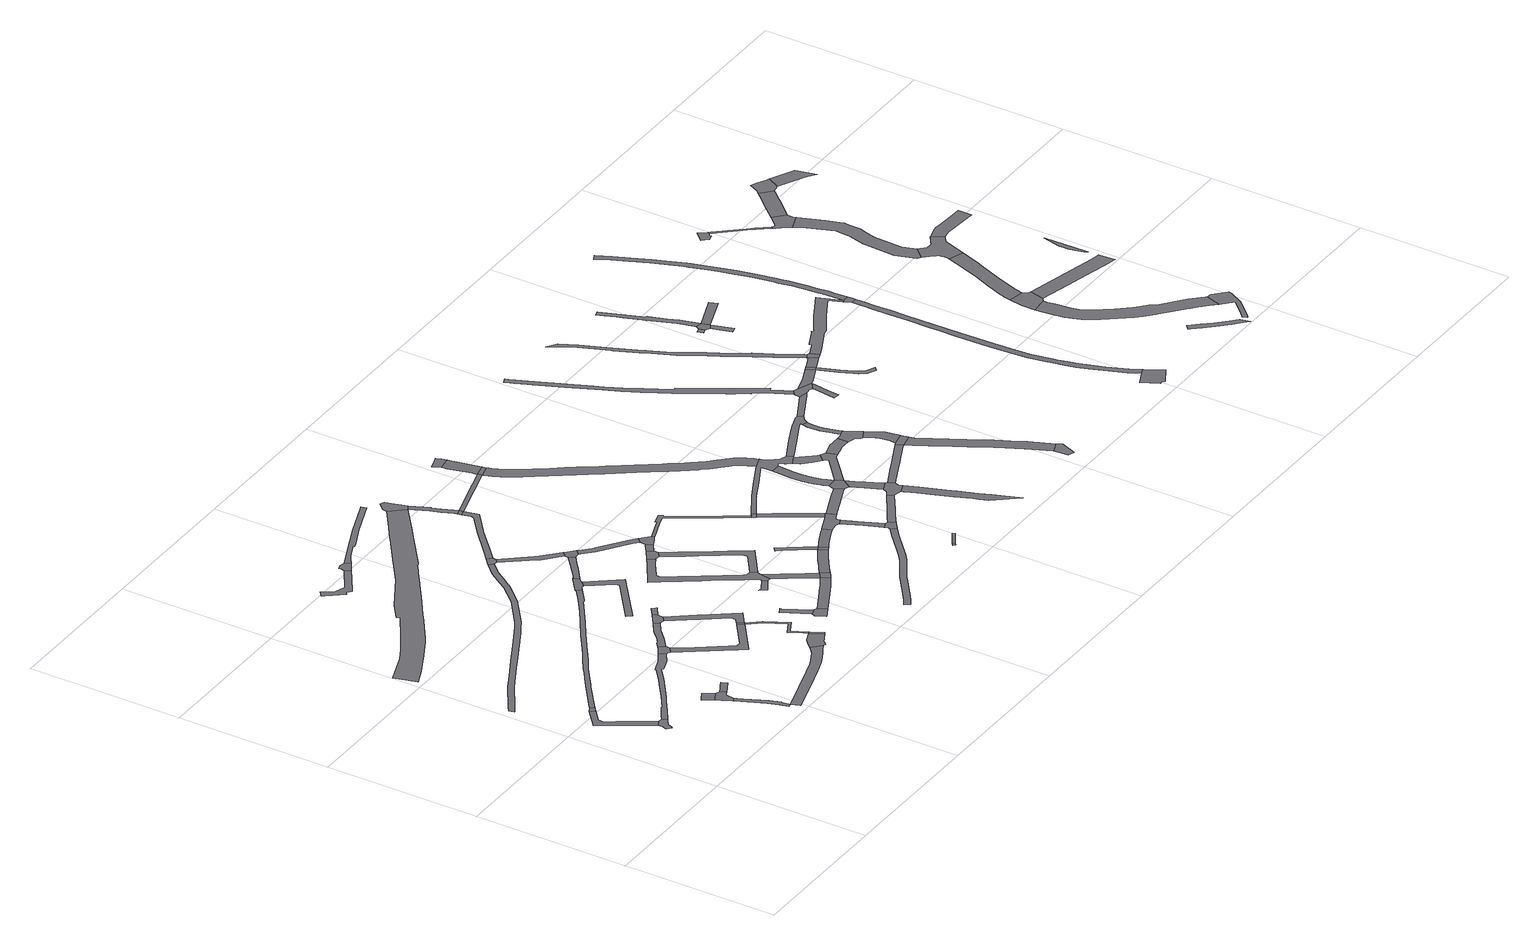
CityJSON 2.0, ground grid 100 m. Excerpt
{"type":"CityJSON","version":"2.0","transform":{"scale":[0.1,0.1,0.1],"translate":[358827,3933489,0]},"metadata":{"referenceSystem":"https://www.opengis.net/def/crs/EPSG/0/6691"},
"CityObjects":{
"road1":{"type":"Road","attributes":{"RoadStructureAttribute.sectionType":"1"},"geometry":[{"type":"MultiSurface","lod":"1","boundaries":[[[0,1,2,3,4,5,6,7,8,9,10,11,12,13,14,15,16,17]]]}]},
"road2":{"type":"Road","geometry":[{"type":"MultiSurface","lod":"1","boundaries":[[[18,19,20,21,22,23,24,25,0,17]]]}]},
"road3":{"type":"Road","geometry":[{"type":"MultiSurface","lod":"1","boundaries":[[[26,27,9,8]]]}]},
"road4":{"type":"Road","geometry":[{"type":"MultiSurface","lod":"1","boundaries":[[[28,29,30,31,32,33,34,35,36]]]}]},
"road5":{"type":"Road","geometry":[{"type":"MultiSurface","lod":"1","boundaries":[[[37,36,35,38,39,40,41,42,43]]]}]},
"road6":{"type":"Road","attributes":{"RoadStructureAttribute.sectionType":"1"},"geometry":[{"type":"MultiSurface","lod":"1","boundaries":[[[44,45,46,47,48,49,50,41,40,51,52,53,54,55]]]}]},
"road7":{"type":"Road","attributes":{"RoadStructureAttribute.sectionType":"1"},"geometry":[{"type":"MultiSurface","lod":"1","boundaries":[[[56,57,58,59,60,61,62,63,64,65,66,67,68,69,25,24,70,71,72,73,74,75,76,77,78]]]}]},
"road8":{"type":"Road","attributes":{"RoadStructureAttribute.sectionType":"1"},"geometry":[{"type":"MultiSurface","lod":"1","boundaries":[[[79,80,81,82,83,84,37,43]]]}]},
"road9":{"type":"Road","attributes":{"RoadStructureAttribute.sectionType":"1"},"geometry":[{"type":"MultiSurface","lod":"1","boundaries":[[[85,86,87,88,89,90,91,92,93,94,95,96,97,98,99,100,101,102,103,104,105,106,107,108,109,110,111,112,113,114,115,116,117,118,119,120]]]}]},
"road10":{"type":"Road","attributes":{"RoadStructureAttribute.sectionType":"1"},"geometry":[{"type":"MultiSurface","lod":"1","boundaries":[[[121,122,123,124,125,126,127,128,129,130,131,132,133,134,135,27,26,136,137,138,139,140,141,142,143,144,145,146,147,148,149,150,151,152,153,154,155]]]}]},
"road11":{"type":"Road","attributes":{"RoadStructureAttribute.sectionType":"1"},"geometry":[{"type":"MultiSurface","lod":"1","boundaries":[[[156,157,158,159,160,161,162,163,164,165,166,167,168,169,170,171,172,173,174,175,176,177,44]]]}]},
"road12":{"type":"Road","geometry":[{"type":"MultiSurface","lod":"1","boundaries":[[[178,179,180,181,56,78,182,183]]]}]},
"road13":{"type":"Road","attributes":{"RoadStructureAttribute.sectionType":"1"},"geometry":[{"type":"MultiSurface","lod":"1","boundaries":[[[179,184,185,186,187,188,189,190,191,192,193,194,180]]]}]},
"road14":{"type":"Road","attributes":{"RoadStructureAttribute.sectionType":"1"},"geometry":[{"type":"MultiSurface","lod":"1","boundaries":[[[195,196,197,198,199,200,201,202,203,204,205,178,183]]]}]},
"road15":{"type":"Road","attributes":{"function":"3","RoadStructureAttribute.sectionType":"1"},"geometry":[{"type":"MultiSurface","lod":"1","boundaries":[[[206,207,208,209,210,211,212,213,214,215,216,217,218,219,220,221,222,223,224,225,226,227,228,229,230,231,232,233,234,235,236,237,238,239,240,241,242,243,244,245,246]]]}]},
"road16":{"type":"Road","attributes":{"RoadStructureAttribute.sectionType":"1"},"geometry":[{"type":"MultiSurface","lod":"1","boundaries":[[[247,248,249,250,251,252,253,254,255,256,257,258]]]}]},
"road17":{"type":"Road","geometry":[{"type":"MultiSurface","lod":"1","boundaries":[[[259,260,188,187,261,262,263,264]]]}]},
"road18":{"type":"Road","geometry":[{"type":"MultiSurface","lod":"1","boundaries":[[[265,266,170,169,267,268,269,270,271]]]}]},
"road19":{"type":"Road","geometry":[{"type":"MultiSurface","lod":"1","boundaries":[[[272,273,274,275,259,264]]]}]},
"road20":{"type":"Road","geometry":[{"type":"MultiSurface","lod":"1","boundaries":[[[276,277,278,279,247,258,280]]]}]},
"road21":{"type":"Road","geometry":[{"type":"MultiSurface","lod":"1","boundaries":[[[281,282,200,199,283]]]}]},
"road22":{"type":"Road","attributes":{"RoadStructureAttribute.sectionType":"1"},"geometry":[{"type":"MultiSurface","lod":"1","boundaries":[[[261,284,285,286,287,288,282,281,289,290,291,292,262]]]}]},
"road23":{"type":"Road","geometry":[{"type":"MultiSurface","lod":"1","boundaries":[[[270,293,294,271]]]}]},
"road24":{"type":"Road","attributes":{"RoadStructureAttribute.sectionType":"1"},"geometry":[{"type":"MultiSurface","lod":"1","boundaries":[[[295,296,297,298,271,294,299,300,301,302,281,283]]]}]},
"road25":{"type":"Road","attributes":{"RoadStructureAttribute.sectionType":"1"},"geometry":[{"type":"MultiSurface","lod":"1","boundaries":[[[303,304,305,306,307,308,309,310,311]]]}]},
"road26":{"type":"Road","geometry":[{"type":"MultiSurface","lod":"1","boundaries":[[[310,312,313,314,315,316,317,318,121,155,319,311]]]}]},
"road27":{"type":"Road","attributes":{"RoadStructureAttribute.sectionType":"1"},"geometry":[{"type":"MultiSurface","lod":"1","boundaries":[[[320,321,322,323,324,325]]]}]},
"road28":{"type":"Road","geometry":[{"type":"MultiSurface","lod":"1","boundaries":[[[326,327,328,329,330,320,325]]]}]},
"road29":{"type":"Road","geometry":[{"type":"MultiSurface","lod":"1","boundaries":[[[331,332,120,119,333,334,335]]]}]},
"road30":{"type":"Road","attributes":{"RoadStructureAttribute.sectionType":"1"},"geometry":[{"type":"MultiSurface","lod":"1","boundaries":[[[336,314,313,337,338,339,340,341]]]}]},
"road31":{"type":"Road","attributes":{"RoadStructureAttribute.sectionType":"1"},"geometry":[{"type":"MultiSurface","lod":"1","boundaries":[[[342,343,344,276,280,345,346,347,348,349,350,351,352,353,354]]]}]},
"road32":{"type":"Road","attributes":{"RoadStructureAttribute.sectionType":"1"},"geometry":[{"type":"MultiSurface","lod":"1","boundaries":[[[333,355,356,357,358,359,360,334]]]}]},
"road33":{"type":"Road","attributes":{"RoadStructureAttribute.sectionType":"1"},"geometry":[{"type":"MultiSurface","lod":"1","boundaries":[[[361,362,363,364,365,366,367,368,369,370,371,372,373,374,375,376,377,378,379,380,381,382,383,384,385]]]}]},
"road34":{"type":"Road","geometry":[{"type":"MultiSurface","lod":"1","boundaries":[[[386,387,388,384,383]]]}]},
"road35":{"type":"Road","attributes":{"RoadStructureAttribute.sectionType":"1"},"geometry":[{"type":"MultiSurface","lod":"1","boundaries":[[[389,390,391,392,393,394,330,329,395,396,397,398,399,400]]]}]},
"road36":{"type":"Road","geometry":[{"type":"MultiSurface","lod":"1","boundaries":[[[340,401,402,403,404,358,357,341]]]}]},
"road37":{"type":"Road","attributes":{"RoadStructureAttribute.sectionType":"1"},"geometry":[{"type":"MultiSurface","lod":"1","boundaries":[[[405,406,407,408,409,410,411,412,413,414,415,416,331,335]]]}]},
"road38":{"type":"Road","geometry":[{"type":"MultiSurface","lod":"1","boundaries":[[[417,418,419,420,373,372]]]}]},
"road39":{"type":"Road","attributes":{"RoadStructureAttribute.sectionType":"1"},"geometry":[{"type":"MultiSurface","lod":"1","boundaries":[[[421,422,400,423,424,425,426,361,385]]]}]},
"road40":{"type":"Road","attributes":{"RoadStructureAttribute.sectionType":"1"},"geometry":[{"type":"MultiSurface","lod":"1","boundaries":[[[427,428,429,430,403,402,431,432,433,434,435,436]]]}]},
"road41":{"type":"Road","geometry":[{"type":"MultiSurface","lod":"1","boundaries":[[[400,399,437,438,423]]]}]},
"road42":{"type":"Road","attributes":{"RoadStructureAttribute.sectionType":"1"},"geometry":[{"type":"MultiSurface","lod":"1","boundaries":[[[439,440,420,419,441,442]]]}]},
"road43":{"type":"Road","attributes":{"RoadStructureAttribute.sectionType":"1"},"geometry":[{"type":"MultiSurface","lod":"1","boundaries":[[[443,444,445,446,447,448,418,417,449,450,451,452,453,454,455,363,362]]]}]},
"road44":{"type":"Road","geometry":[{"type":"MultiSurface","lod":"1","boundaries":[[[456,206,246,457,458,459]]]}]},
"road45":{"type":"Road","attributes":{"RoadStructureAttribute.sectionType":"1"},"geometry":[{"type":"MultiSurface","lod":"1","boundaries":[[[246,460,461,462,463,464,465,466,467,468,457]]]}]},
"road46":{"type":"Road","geometry":[{"type":"MultiSurface","lod":"1","boundaries":[[[469,470,436,435,439,442,471,472,473,474]]]}]},
"road47":{"type":"Road","geometry":[{"type":"MultiSurface","lod":"1","boundaries":[[[464,411,410,465]]]}]},
"road48":{"type":"Road","attributes":{"RoadStructureAttribute.sectionType":"1"},"geometry":[{"type":"MultiSurface","lod":"1","boundaries":[[[475,476,477,478,479,480,423,438,481,482,483,484,485,486,487]]]}]},
"road49":{"type":"Road","attributes":{"RoadStructureAttribute.sectionType":"1"},"geometry":[{"type":"MultiSurface","lod":"1","boundaries":[[[488,489,490,491,492,493,494,495,496,497,498,499,500,501,502,503,504,505,506,507,508,509,510,511]]]}]},
"road50":{"type":"Road","attributes":{"RoadStructureAttribute.sectionType":"1"},"geometry":[{"type":"MultiSurface","lod":"1","boundaries":[[[512,513,514,515,516,517,518,519,520,521,522,523,487,524]]]}]},
"road51":{"type":"Road","geometry":[{"type":"MultiSurface","lod":"1","boundaries":[[[487,486,525,524]]]}]},
"road52":{"type":"Road","attributes":{"RoadStructureAttribute.sectionType":"1"},"geometry":[{"type":"MultiSurface","lod":"1","boundaries":[[[410,526,527,528,529,530,531,532,533,534,535,465]]]}]},
"road53":{"type":"Road","geometry":[{"type":"MultiSurface","lod":"1","boundaries":[[[536,537,538,539,540,541,542,543,544,545,546,547,548,549,550,551,552,553,554,469,474]]]}]},
"road54":{"type":"Road","attributes":{"RoadStructureAttribute.sectionType":"1"},"geometry":[{"type":"MultiSurface","lod":"1","boundaries":[[[555,556,557,558,559,560,524,525,561,562,563,564,565,566,567]]]}]},
"road55":{"type":"Road","geometry":[{"type":"MultiSurface","lod":"1","boundaries":[[[568,569,570,571]]]}]},
"road56":{"type":"Road","geometry":[{"type":"MultiSurface","lod":"1","boundaries":[[[542,572,573,574,543]]]}]},
"road57":{"type":"Road","geometry":[{"type":"MultiSurface","lod":"1","boundaries":[[[575,567,566,576,577,578,579,580,581,582,583,584]]]}]},
"road58":{"type":"Road","geometry":[{"type":"MultiSurface","lod":"1","boundaries":[[[585,586,529,528]]]}]},
"road59":{"type":"Road","attributes":{"RoadStructureAttribute.sectionType":"1"},"geometry":[{"type":"MultiSurface","lod":"1","boundaries":[[[587,588,589,573,572,590,591,592,593,575,584]]]}]},
"road60":{"type":"Road","attributes":{"RoadStructureAttribute.sectionType":"1"},"geometry":[{"type":"MultiSurface","lod":"1","boundaries":[[[569,594,595,570]]]}]},
"road61":{"type":"Road","attributes":{"RoadStructureAttribute.sectionType":"1"},"geometry":[{"type":"MultiSurface","lod":"1","boundaries":[[[586,596,597,598,599,600,601,602,603,604,605,606,607,529]]]}]},
"road62":{"type":"Road","geometry":[{"type":"MultiSurface","lod":"1","boundaries":[[[608,602,601,609,610,611]]]}]},
"road63":{"type":"Road","attributes":{"RoadStructureAttribute.sectionType":"1"},"geometry":[{"type":"MultiSurface","lod":"1","boundaries":[[[612,613,614,615,616,579,578]]]}]},
"road64":{"type":"Road","geometry":[{"type":"MultiSurface","lod":"1","boundaries":[[[499,617,618,619,614,613,620,500]]]}]},
"road65":{"type":"Road","attributes":{"RoadStructureAttribute.sectionType":"1"},"geometry":[{"type":"MultiSurface","lod":"1","boundaries":[[[621,622,623,624,625,626,627,628,629,583,582]]]}]},
"road66":{"type":"Road","attributes":{"RoadStructureAttribute.sectionType":"1"},"geometry":[{"type":"MultiSurface","lod":"1","boundaries":[[[630,631,632,633,634,635,619,618,636,637,638,639]]]}]},
"road67":{"type":"Road","attributes":{"RoadStructureAttribute.sectionType":"1"},"geometry":[{"type":"MultiSurface","lod":"1","boundaries":[[[640,641,642,643,644,645,646,647,648,649,650,651,652,653,654,655,656,657,658,659,660,661,662,663,664,665,666,667,668,669,670,671,672,673,674,675,676,677,678,679,680,681,682,683,684,685,686,687,688,689,690,585,528,691,692,693,694,695,696,697,698,699,700,701,702,703,704,705,706,707,708,709,710,711,712,713,714,715,716,717,718,719,720,721,722,723,724,725,726,727,728,729,730,731,732,733,734]]]}]},
"road68":{"type":"Road","geometry":[{"type":"MultiSurface","lod":"1","boundaries":[[[733,735,736,737,738,574,573,739,740,741,742,743,744,745,746,747,748,749,750,751,752,753,754,755,756,757,758,759,760,761,762,734]]]}]},
"road69":{"type":"Road","geometry":[{"type":"MultiSurface","lod":"1","boundaries":[[[627,626,763,764,765,766]]]}]},
"road70":{"type":"Road","geometry":[{"type":"MultiSurface","lod":"1","boundaries":[[[767,768,769,770,630,639,771,772,773,774,775]]]}]},
"road71":{"type":"Road","attributes":{"RoadStructureAttribute.sectionType":"1"},"geometry":[{"type":"MultiSurface","lod":"1","boundaries":[[[765,776,777,778,779,780,781,782,783,784,746,745,785,786,787,788,789,790,791,792,793,766]]]}]},
"road72":{"type":"Road","attributes":{"RoadStructureAttribute.sectionType":"1"},"geometry":[{"type":"MultiSurface","lod":"1","boundaries":[[[763,794,769,768,795,796,797,798,764]]]}]},
"road73":{"type":"Road","attributes":{"RoadStructureAttribute.sectionType":"1"},"geometry":[{"type":"MultiSurface","lod":"1","boundaries":[[[799,800,801,802,803,804,805,806,807,808,809,810,811,812,813,814,815,816,773,772]]]}]},
"road74":{"type":"Road","attributes":{"RoadStructureAttribute.sectionType":"1"},"geometry":[{"type":"MultiSurface","lod":"1","boundaries":[[[817,818,819,820,821,822,765,764,823,824,825,826]]]}]},
"road75":{"type":"Road","attributes":{"RoadStructureAttribute.sectionType":"1"},"geometry":[{"type":"MultiSurface","lod":"1","boundaries":[[[827,828,829,820,819,830,831,755,754]]]}]},
"road76":{"type":"Road","attributes":{"RoadStructureAttribute.sectionType":"1"},"geometry":[{"type":"MultiSurface","lod":"1","boundaries":[[[832,833,834,835,836,837,838,839,767,775]]]}]},
"road77":{"type":"Road","geometry":[{"type":"MultiSurface","lod":"1","boundaries":[[[840,841,842,843,844,845,846,817,826]]]}]},
"road78":{"type":"Road","attributes":{"RoadStructureAttribute.sectionType":"1"},"geometry":[{"type":"MultiSurface","lod":"1","boundaries":[[[847,848,849,850,851,852,853,757,756,854,855,856,857,858,859,860,861,862,863]]]}]},
"road79":{"type":"Road","geometry":[{"type":"MultiSurface","lod":"1","boundaries":[[[864,865,866,867,868,869,844,843,870,871,872,873]]]}]},
"road80":{"type":"Road","geometry":[{"type":"MultiSurface","lod":"1","boundaries":[[[874,837,836,875,876]]]}]},
"road81":{"type":"Road","attributes":{"RoadStructureAttribute.sectionType":"1"},"geometry":[{"type":"MultiSurface","lod":"1","boundaries":[[[867,877,878,879,880,881,882,859,858,883,884,885,886,887,868]]]}]},
"road82":{"type":"Road","attributes":{"RoadStructureAttribute.sectionType":"1"},"geometry":[{"type":"MultiSurface","lod":"1","boundaries":[[[872,888,889,890,874,876,891,892,893,873]]]}]},
"road83":{"type":"Road","attributes":{"RoadStructureAttribute.sectionType":"1"},"geometry":[{"type":"MultiSurface","lod":"1","boundaries":[[[894,895,896,897,898,899,900,901,902,903,875,836,904,905,906,907,908,909,910,911,912,913]]]}]},
"road84":{"type":"Road","geometry":[{"type":"MultiSurface","lod":"1","boundaries":[[[914,915,894,913,916,917]]]}]},
"road85":{"type":"Road","attributes":{"RoadStructureAttribute.sectionType":"1"},"geometry":[{"type":"MultiSurface","lod":"1","boundaries":[[[918,919,920,921,922,923,924,925,926,927,928,929,930,931,932,933,934,935,936,937,938,939,940,941,942,943,944,945,946,947,948,949,950,951,952,953,954,955,956,957,958,959,960,961,962,963,964,965,966,967,968]]]}]},
"road86":{"type":"Road","geometry":[{"type":"MultiSurface","lod":"1","boundaries":[[[969,970,862,861,971,972,973]]]}]},
"road87":{"type":"Road","geometry":[{"type":"MultiSurface","lod":"1","boundaries":[[[969,973,974,975,976,977,978,979,980,981,918,968]]]}]},
"road88":{"type":"Road","attributes":{"RoadStructureAttribute.sectionType":"1"},"geometry":[{"type":"MultiSurface","lod":"1","boundaries":[[[979,982,983,984,985,986,980]]]}]},
"road89":{"type":"Road","attributes":{"RoadStructureAttribute.sectionType":"1"},"geometry":[{"type":"MultiSurface","lod":"1","boundaries":[[[987,988,981,980,989,990,991,992,993,994,995,996,997,998,999,1000,1001,1002,1003,990]]]}]},
"road90":{"type":"Road","attributes":{"RoadStructureAttribute.sectionType":"1"},"geometry":[{"type":"MultiSurface","lod":"1","boundaries":[[[1004,1005,1006,1007,1008,1009,1010,1011,1012,1013,1014,1015,1016,1017,1018,1019,1020,1021,1022,1023,1024,1025,1026,1027,1028,1029,1030,1031,1032]]]}]},
"road91":{"type":"Road","geometry":[{"type":"MultiSurface","lod":"1","boundaries":[[[1003,1033,987,990]]]}]},
"road92":{"type":"Road","attributes":{"RoadStructureAttribute.sectionType":"1"},"geometry":[{"type":"MultiSurface","lod":"1","boundaries":[[[1034,1035,1036,1033,1003]]]}]},
"road93":{"type":"Road","geometry":[{"type":"MultiSurface","lod":"1","boundaries":[[[1016,1035,1034,1037,1038,1039,1017]]]}]},
"road94":{"type":"Road","geometry":[{"type":"MultiSurface","lod":"1","boundaries":[[[1040,1041,1042,1043]]]}]},
"road95":{"type":"Road","attributes":{"RoadStructureAttribute.sectionType":"1"},"geometry":[{"type":"MultiSurface","lod":"1","boundaries":[[[1044,1045,1046,1047,1048,1049,1050,1051,1052,1053,1054,1055,1056,1057,1058,1059,1060,1061,1062,1063,1064]]]}]},
"road96":{"type":"Road","geometry":[{"type":"MultiSurface","lod":"1","boundaries":[[[1040,1043,1065,1066,1054,1053]]]}]},
"road97":{"type":"Road","geometry":[{"type":"MultiSurface","lod":"1","boundaries":[[[1065,1067,1068,1066]]]}]},
"road98":{"type":"Road","attributes":{"RoadStructureAttribute.sectionType":"1"},"geometry":[{"type":"MultiSurface","lod":"1","boundaries":[[[1069,1070,1071,1054,1066]]]}]},
"road99":{"type":"Road","geometry":[{"type":"MultiSurface","lod":"1","boundaries":[[[1072,1073,1074,1075,1076,1077,1078,1079,1080,1081]]]}]},
"road100":{"type":"Road","attributes":{"RoadStructureAttribute.sectionType":"1"},"geometry":[{"type":"MultiSurface","lod":"1","boundaries":[[[1082,1083,1084,1085,1086,1087,1088,1089,1090,1091,1092,1093,1094,1095,1039,1038,1096,1097,1098,1099,1100,1101,1102,1103,1104,1105]]]}]},
"road101":{"type":"Road","attributes":{"RoadStructureAttribute.sectionType":"1"},"geometry":[{"type":"MultiSurface","lod":"1","boundaries":[[[1106,1107,1108,1109,1110,1111,1112,1113,1114,1115,1116,1117,1118,1119,1120,1121,1122,1123,1074,1073,1124,1125,1126,1127,1128,1129,1130,1131,1132,1133,1134,1135,1136,1137,1138,1139,1140,1141]]]}]},
"road102":{"type":"Road","geometry":[{"type":"MultiSurface","lod":"1","boundaries":[[[1105,1141,1140,1142,1143,1082]]]}]},
"road103":{"type":"Road","attributes":{"RoadStructureAttribute.sectionType":"1"},"geometry":[{"type":"MultiSurface","lod":"1","boundaries":[[[1143,1144,1145,1146,1147,1148,1149,1150,1151,1152,1153,1154,1155,1156,1157,1158,1159,1160,1161,1162,1163,1164,1165,1166,1167,1168,1169,1170,1171,1172,1173,1174,1175,1176,1177,1178,1179,1180,1181,1182,1183,1184,1185,1186,1187,1188,1189,1082]]]}]},
"road104":{"type":"Road","geometry":[{"type":"MultiSurface","lod":"1","boundaries":[[[1190,1191,1192,1193,1194,1195,1196,1197,1198,1199,1200]]]}]},
"road105":{"type":"Road","attributes":{"RoadStructureAttribute.sectionType":"1"},"geometry":[{"type":"MultiSurface","lod":"1","boundaries":[[[1201,1202,1203,1204,1205,1206,1207,1208,1209,1210,1211,1212,1213,1214,1215,1216]]]}]},
"road106":{"type":"Road","attributes":{"RoadStructureAttribute.sectionType":"1"},"geometry":[{"type":"MultiSurface","lod":"1","boundaries":[[[1199,1217,1218,1219,1220,1221,1222,1223,1224,1225,1226,1227,1228,1229,1230,1231,1232,1233,1234,1235,1236,1237,1238,1239,1240,1241,1242,1243,1244,1245,1246,1247,1248,1249,1250,1251,1252,1200]]]}]},
"road107":{"type":"Road","geometry":[{"type":"MultiSurface","lod":"1","boundaries":[[[1253,1254,1255,1256,1257,1258,1259,1260,1261,1262,1263]]]}]},
"road108":{"type":"Road","attributes":{"RoadStructureAttribute.sectionType":"1"},"geometry":[{"type":"MultiSurface","lod":"1","boundaries":[[[1193,1264,1265,1266,1267,1268,1269,1270,1271,1272,1273,1274,1275,1276,1277,1194]]]}]},
"road109":{"type":"Road","geometry":[{"type":"MultiSurface","lod":"1","boundaries":[[[1278,1237,1236,1279,1280,1281,1282,1283,1284,1285,1286,1287,1288,1289,1290]]]}]},
"road110":{"type":"Road","attributes":{"RoadStructureAttribute.sectionType":"1"},"geometry":[{"type":"MultiSurface","lod":"1","boundaries":[[[1291,1292,1293,1294,1295,1296,1256,1255,1297,1298,1299,1300,1301]]]}]},
"road111":{"type":"Road","attributes":{"RoadStructureAttribute.sectionType":"1"},"geometry":[{"type":"MultiSurface","lod":"1","boundaries":[[[1190,1302,1303,1304,1305,1306,1307,1308,1309,1191]]]}]},
"road112":{"type":"Road","attributes":{"RoadStructureAttribute.sectionType":"1"},"geometry":[{"type":"MultiSurface","lod":"1","boundaries":[[[1310,1311,1312,1313,1314,1315,1316,1317,1318,1319,1320,1321,1322,1323,1324,1325,1326,1327,1328,1329,1330,1331]]]}]},
"road113":{"type":"Road","geometry":[{"type":"MultiSurface","lod":"1","boundaries":[[[1332,1333,1334,1335,1336,1337,1322,1321,1338,1339,1340,1341,1342,1343,1344,1345,1346,1271,1270]]]}]},
"road114":{"type":"Road","geometry":[{"type":"MultiSurface","lod":"1","boundaries":[[[1347,1348,1310,1331,1349,1350,1351,1352,1353,1291,1301]]]}]},
"road115":{"type":"Road","geometry":[{"type":"MultiSurface","lod":"1","boundaries":[[[1354,1355,1356,1357,1358,1359,1360,1361,1362,1363]]]}]},
"road116":{"type":"Road","attributes":{"RoadStructureAttribute.sectionType":"1"},"geometry":[{"type":"MultiSurface","lod":"1","boundaries":[[[1350,1364,1365,1366,1367,1368,1369,1370,1371,1372,1351]]]}]},
"road117":{"type":"Road","attributes":{"RoadStructureAttribute.sectionType":"1"},"geometry":[{"type":"MultiSurface","lod":"1","boundaries":[[[1334,1373,1374,1375,1376,1377,1378,1379,1380,1381,1382,1383,1335]]]}]},
"road118":{"type":"Road","geometry":[{"type":"MultiSurface","lod":"1","boundaries":[[[1369,1368,1384,1385,1386,1387,1388,1389,1390,1391,1392]]]}]},
"road119":{"type":"Road","attributes":{"RoadStructureAttribute.sectionType":"1"},"geometry":[{"type":"MultiSurface","lod":"1","boundaries":[[[1393,1394,1395,1396,1397,1398,1386,1385]]]}]}
},
"vertices":[
[413,650,0],[374,713,0],[310,815,0],[287,852,0],[286,852,0],[244,919,0],[244,923,0],[245,950,0],[321,1014,0],[298,1042,0],[184,946,0],[183,945,0],[204,910,0],[226,874,0],[244,845,0],[276,794,0],[315,730,0],[379,627,0],
[381,601,0],[369,568,0],[398,545,0],[403,551,0],[415,584,0],[446,605,0],[461,615,0],[442,643,0],
[349,1037,0],[330,1060,0],
[828,547,0],[805,585,0],[799,595,0],[790,590,0],[756,571,0],[740,562,0],[744,554,0],[778,494,0],[838,528,0],
[868,518,0],[798,458,0],[807,440,0],[826,400,0],[851,411,0],[857,466,0],[886,481,0],
[968,103,0],[959,157,0],[958,160,0],[935,229,0],[872,366,0],[871,368,0],[858,395,0],[829,392,0],[908,219,0],[932,151,0],[935,135,0],[943,94,0],
[1028,1029,0],[1009,1017,0],[962,987,0],[877,956,0],[880,950,0],[860,934,0],[798,883,0],[759,855,0],[650,777,0],[606,746,0],[551,709,0],[548,714,0],[493,677,0],[483,671,0],[535,665,0],[622,723,0],[653,745,0],[816,861,0],[878,912,0],[895,926,0],[905,916,0],[982,944,0],[1052,990,0],
[923,500,0],[971,526,0],[965,538,0],[954,562,0],[928,549,0],[902,535,0],
[1254,2286,0],[1253,2285,0],[1193,2198,0],[1162,2153,0],[1060,2039,0],[879,1902,0],[848,1884,0],[843,1882,0],[785,1847,0],[749,1828,0],[699,1801,0],[518,1707,0],[379,1632,0],[275,1576,0],[270,1572,0],[98,1463,0],[58,1437,0],[69,1401,0],[118,1432,0],[293,1544,0],[470,1639,0],[534,1674,0],[719,1770,0],[721,1771,0],[804,1816,0],[846,1841,0],[898,1871,0],[1085,2012,0],[1190,2130,0],[1203,2144,0],[1203,2145,0],[1237,2195,0],[1276,2253,0],[1274,2256,0],[1348,2331,0],[1323,2356,0],
[1356,1783,0],[1275,1720,0],[1175,1649,0],[1091,1594,0],[1082,1587,0],[964,1510,0],[927,1485,0],[802,1399,0],[755,1367,0],[665,1308,0],[629,1282,0],[547,1222,0],[524,1205,0],[493,1182,0],[344,1070,0],[523,1170,0],[540,1182,0],[540,1183,0],[680,1285,0],[684,1288,0],[758,1335,0],[790,1357,0],[794,1359,0],[846,1395,0],[877,1417,0],[943,1462,0],[974,1483,0],[980,1487,0],[1097,1564,0],[1125,1583,0],[1190,1626,0],[1279,1688,0],[1282,1683,0],[1295,1692,0],[1377,1757,0],
[986,44,0],[1024,56,0],[1248,123,0],[1249,123,0],[1310,143,0],[1324,147,0],[1415,178,0],[1422,180,0],[1459,197,0],[1486,210,0],[1503,219,0],[1516,226,0],[1550,247,0],[1599,273,0],[1543,328,0],[1525,309,0],[1496,285,0],[1456,263,0],[1401,237,0],[1386,232,0],[1307,205,0],[1143,156,0],
[1114,1004,0],[1119,1034,0],[1089,1070,0],[1077,1060,0],[1072,986,0],[1077,978,0],
[1174,1080,0],[1221,1123,0],[1248,1147,0],[1312,1192,0],[1289,1225,0],[1222,1178,0],[1198,1157,0],[1164,1125,0],[1148,1111,0],[1125,1091,0],[1121,1097,0],
[1160,861,0],[1302,661,0],[1303,660,0],[1341,614,0],[1556,775,0],[1529,811,0],[1365,689,0],[1335,692,0],[1311,726,0],[1198,886,0],[1124,990,0],
[1500,3148,0],[1404,3078,0],[1272,2985,0],[1260,2976,0],[1084,2849,0],[998,2788,0],[905,2720,0],[673,2586,0],[575,2511,0],[570,2507,0],[582,2488,0],[561,2475,0],[431,2391,0],[288,2303,0],[201,2258,0],[9,2186,0],[47,2039,0],[153,2083,0],[221,2117,0],[274,2144,0],[308,2162,0],[345,2182,0],[394,2208,0],[422,2223,0],[468,2251,0],[510,2279,0],[618,2355,0],[674,2394,0],[829,2501,0],[934,2576,0],[942,2581,0],[1040,2650,0],[1058,2664,0],[1092,2688,0],[1109,2700,0],[1113,2695,0],[1129,2707,0],[1326,2859,0],[1421,2930,0],[1484,2978,0],[1584,3059,0],
[833,3021,0],[687,2927,0],[624,2949,0],[586,2999,0],[570,3019,0],[538,2994,0],[550,2979,0],[628,2878,0],[645,2893,0],[670,2868,0],[790,2945,0],[858,2989,0],
[1360,1276,0],[1321,1249,0],[1341,1187,0],[1378,1214,0],[1375,1218,0],[1379,1248,0],
[1599,385,0],[1565,351,0],[1616,265,0],[1633,285,0],[1629,289,0],[1709,331,0],[1666,412,0],
[1440,1291,0],[1436,1296,0],[1419,1318,0],[1363,1278,0],
[900,3062,0],[872,3073,0],[839,3063,0],[843,3048,0],[921,3030,0],
[1568,784,0],[1541,820,0],[1556,774,0],
[1460,1026,0],[1468,1015,0],[1576,873,0],[1572,843,0],[1548,825,0],[1591,801,0],[1652,847,0],[1508,1039,0],[1498,1053,0],
[1722,338,0],[1680,418,0],
[1623,692,0],[1691,564,0],[1612,521,0],[1653,437,0],[1670,437,0],[1632,515,0],[1711,558,0],[1635,700,0],
[1531,1624,0],[1530,1600,0],[1393,1494,0],[1269,1398,0],[1293,1366,0],[1439,1479,0],[1602,1605,0],[1451,1801,0],[1416,1772,0],
[1453,1818,0],[1473,1833,0],[1454,1860,0],[1452,1866,0],[1450,1865,0],[1449,1864,0],[1352,1788,0],[1399,1774,0],
[1891,518,0],[1806,682,0],[1802,691,0],[1797,688,0],[1767,672,0],[1853,504,0],
[1843,481,0],[1875,419,0],[1897,431,0],[1946,457,0],[1916,509,0],
[1370,2397,0],[1330,2363,0],[1371,2327,0],[1396,2349,0],[1398,2373,0],
[1497,1895,0],[1554,1893,0],[1559,1897,0],[1604,1933,0],[1659,1976,0],[1630,2006,0],
[1444,3292,0],[1230,3210,0],[1004,3109,0],[968,3060,0],[989,3074,0],[1086,3117,0],[1090,3109,0],[1114,3119,0],[1218,3166,0],[1244,3177,0],[1416,3243,0],[1475,3266,0],[1463,3299,0],
[1486,2179,0],[1528,2125,0],[1633,2031,0],[1659,2060,0],[1558,2154,0],[1540,2176,0],
[2055,973,0],[2065,1002,0],[2039,1038,0],[2009,1039,0],[2000,1052,0],[1863,1252,0],[1788,1363,0],[1729,1450,0],[1732,1479,0],[1740,1484,0],[1831,1545,0],[1879,1572,0],[1850,1614,0],[1803,1582,0],[1643,1481,0],[1687,1421,0],[1709,1389,0],[1758,1318,0],[1820,1226,0],[1850,1183,0],[1959,1023,0],[2008,953,0],[2004,938,0],[2024,907,0],[2042,904,0],
[1927,892,0],[1905,896,0],[1934,853,0],
[2192,658,0],[2176,648,0],[2127,620,0],[2119,616,0],[2020,564,0],[1990,548,0],[2083,529,0],[2159,568,0],[2208,597,0],[2213,600,0],[2236,616,0],[2203,666,0],
[1685,1975,0],[1689,1975,0],[1717,2005,0],[1666,2054,0],
[1460,2428,0],[1611,2567,0],[1615,2569,0],[1708,2645,0],[1753,2681,0],[1731,2774,0],[1695,2765,0],[1709,2707,0],[1703,2687,0],[1686,2674,0],[1587,2594,0],[1435,2456,0],
[1909,1571,0],[1946,1596,0],[1946,1626,0],[1921,1663,0],
[2098,821,0],[2172,712,0],[2245,697,0],[2157,825,0],[2120,879,0],[2101,906,0],
[1975,1803,0],[1804,1927,0],[1786,1940,0],[1742,1981,0],[1699,1966,0],[1761,1907,0],[1773,1898,0],[1951,1771,0],[1984,1742,0],[2011,1773,0],
[2251,626,0],[2281,648,0],
[1980,1703,0],[1972,1699,0],[1995,1660,0],[2000,1663,0],
[2066,1003,0],[2256,1140,0],[2193,1228,0],[2169,1264,0],[2074,1405,0],[2009,1502,0],[1993,1445,0],[2037,1379,0],[2106,1277,0],[2156,1203,0],[2179,1171,0],[2180,1141,0],[2050,1047,0],
[1510,3180,0],[1615,3078,0],[1575,3210,0],[1549,3221,0],
[1635,2939,0],[1658,2879,0],[1659,2876,0],[1685,2806,0],[1691,2790,0],[1726,2801,0],[1689,2900,0],[1669,2953,0],[1669,2955,0],
[2072,1720,0],[2070,1722,0],[2048,1687,0],[2062,1695,0],[2068,1699,0],[2078,1702,0],
[2418,817,0],[2391,800,0],[2355,776,0],[2343,767,0],[2298,735,0],[2297,735,0],[2293,657,0],[2296,660,0],[2360,707,0],[2432,755,0],[2464,774,0],[2483,785,0],[2454,838,0],
[2277,104,0],[2381,181,0],[2458,238,0],[2470,248,0],[2575,313,0],[2624,345,0],[2669,378,0],[2687,395,0],[2718,423,0],[2725,430,0],[2830,527,0],[2883,569,0],[2858,600,0],[2804,558,0],[2691,453,0],[2643,409,0],[2600,378,0],[2552,347,0],[2449,282,0],[2429,267,0],[2357,214,0],[2253,136,0],[2212,110,0],[2234,76,0],
[2435,920,0],[2382,995,0],[2334,1057,0],[2317,1043,0],[2312,1040,0],[2316,1035,0],[2338,1007,0],[2348,994,0],[2360,978,0],[2368,966,0],[2389,936,0],[2411,904,0],[2478,851,0],
[2506,797,0],
[1944,2837,0],[1992,2851,0],[2119,2888,0],[2113,2915,0],[1997,2881,0],[1986,2878,0],[1983,2877,0],[1935,2863,0],[1875,2845,0],[1824,2830,0],
[2205,1749,0],[2244,1761,0],[2269,1769,0],[2364,1617,0],[2440,1499,0],[2456,1475,0],[2545,1340,0],[2560,1350,0],[2501,1442,0],[2473,1484,0],[2380,1628,0],[2287,1775,0],[2297,1780,0],[2282,1805,0],[2257,1796,0],[2239,1790,0],[2212,1782,0],[2218,1772,0],[2198,1766,0],
[2642,928,0],[2630,923,0],[2599,910,0],[2588,905,0],[2574,899,0],[2547,886,0],[2536,813,0],[2539,815,0],[2560,825,0],[2585,837,0],[2642,863,0],[2676,878,0],[2653,933,0],
[2908,190,0],[2922,202,0],[2911,217,0],[2896,204,0],
[2560,1318,0],[2591,1337,0],[2577,1361,0],
[2770,982,0],[2720,885,0],[2733,887,0],[2751,878,0],[2787,894,0],[2782,907,0],[2789,925,0],[2827,941,0],[2804,997,0],[2802,1001,0],
[2196,2910,0],[2192,2932,0],
[2768,1058,0],[2722,1136,0],[2643,1257,0],[2602,1254,0],[2687,1121,0],[2691,1116,0],[2769,985,0],
[3013,258,0],[3004,274,0],
[2191,2936,0],[2185,2963,0],[2182,2982,0],[2157,3101,0],[2156,3106,0],[2149,3142,0],[2066,3126,0],[2067,3111,0],[2069,3091,0],[2102,2965,0],[2107,2947,0],[2110,2929,0],
[2042,3180,0],[2142,3177,0],[2129,3209,0],[2110,3202,0],
[2807,748,0],[2855,638,0],[2892,655,0],[2842,769,0],[2842,770,0],
[2926,603,0],[2938,610,0],[2911,649,0],[2863,620,0],
[2838,946,0],[2949,992,0],[2989,1009,0],[3037,1029,0],[3056,1038,0],[3082,1048,0],[3052,1101,0],[2965,1065,0],[2931,1051,0],
[3153,805,0],[3145,800,0],[3130,791,0],[3044,736,0],[2987,700,0],[2959,681,0],[2948,617,0],[3011,661,0],[3051,686,0],[3176,768,0],
[3085,1658,0],[3076,1680,0],[3068,1699,0],[3057,1720,0],[3043,1740,0],[3030,1759,0],[3029,1760,0],[3017,1774,0],[2999,1794,0],[2982,1811,0],[2963,1828,0],[2948,1843,0],[2935,1855,0],[2918,1873,0],[2903,1889,0],[2902,1890,0],[2887,1907,0],[2876,1920,0],[2864,1935,0],[2860,1940,0],[2852,1950,0],[2837,1969,0],[2817,1997,0],[2801,2020,0],[2782,2046,0],[2764,2071,0],[2718,2135,0],[2670,2201,0],[2669,2202,0],[2643,2237,0],[2627,2260,0],[2603,2292,0],[2572,2335,0],[2551,2365,0],[2475,2471,0],[2470,2477,0],[2436,2526,0],[2386,2594,0],[2329,2674,0],[2292,2726,0],[2279,2744,0],[2263,2768,0],[2259,2774,0],[2251,2787,0],[2241,2805,0],[2229,2826,0],[2219,2846,0],[2213,2859,0],[2205,2881,0],[2204,2884,0],[2201,2894,0],[2121,2879,0],[2124,2870,0],[2131,2850,0],[2139,2831,0],[2148,2811,0],[2159,2788,0],[2173,2763,0],[2182,2746,0],[2197,2721,0],[2208,2706,0],[2214,2696,0],[2225,2681,0],[2264,2626,0],[2404,2431,0],[2486,2317,0],[2500,2298,0],[2605,2152,0],[2652,2086,0],[2698,2023,0],[2714,2002,0],[2735,1972,0],[2754,1947,0],[2772,1923,0],[2786,1904,0],[2802,1884,0],[2818,1865,0],[2826,1855,0],[2842,1837,0],[2859,1819,0],[2876,1801,0],[2893,1784,0],[2896,1781,0],[2906,1771,0],[2923,1754,0],[2940,1737,0],[2953,1724,0],[2965,1710,0],[2979,1690,0],[2988,1675,0],[2997,1658,0],[3002,1647,0],[3009,1630,0],[3020,1601,0],[3095,1630,0],
[3015,1598,0],[2879,1530,0],[2738,1458,0],[2724,1450,0],[2741,1428,0],[2744,1429,0],[2751,1434,0],[2877,1497,0],[3027,1574,0],[3030,1541,0],[3028,1500,0],[3092,1497,0],[3096,1504,0],[3112,1509,0],[3119,1509,0],[3131,1479,0],[3132,1477,0],[3138,1468,0],[3153,1447,0],[3155,1443,0],[3215,1472,0],[3223,1475,0],[3204,1514,0],[3162,1525,0],[3116,1577,0],[3112,1585,0],[3100,1618,0],[3096,1629,0],
[3118,1035,0],[3157,1097,0],[3133,1142,0],[3066,1139,0],
[3270,873,0],[3258,880,0],[3196,851,0],[3185,825,0],[3177,768,0],[3229,760,0],[3289,783,0],[3280,806,0],[3291,833,0],
[3114,1184,0],[3113,1187,0],[3101,1219,0],[3092,1261,0],[3087,1303,0],[3087,1309,0],[3085,1340,0],[3085,1348,0],[3085,1391,0],[3022,1371,0],[3024,1306,0],[3026,1295,0],[3027,1279,0],[3027,1277,0],[3030,1253,0],[3040,1204,0],[3048,1181,0],[3052,1169,0],
[3153,954,0],[3227,943,0],[3208,986,0],[3199,1005,0],[3182,1043,0],
[3236,744,0],[3236,743,0],[3238,737,0],[3265,669,0],[3302,572,0],[3342,468,0],[3382,366,0],[3395,332,0],[3414,282,0],[3540,128,0],[3474,301,0],[3473,302,0],[3446,373,0],[3402,489,0],[3398,497,0],[3360,598,0],[3322,696,0],[3321,698,0],
[3355,1339,0],[3345,1340,0],[3316,1354,0],[3275,1309,0],[3299,1287,0],[3246,1241,0],[3283,1210,0],[3330,1252,0],[3342,1263,0],[3376,1274,0],
[3175,1403,0],[3177,1398,0],[3227,1352,0],[3294,1375,0],[3285,1386,0],
[3426,897,0],[3484,924,0],[3518,940,0],[3654,1003,0],[3660,1006,0],[3640,1049,0],[3467,967,0],[3408,939,0],
[3412,1282,0],[3415,1282,0],[3450,1293,0],[3522,1293,0],[3521,1364,0],[3433,1362,0],[3413,1356,0],
[3572,1680,0],[3532,1667,0],[3496,1654,0],[3441,1630,0],[3374,1600,0],[3357,1591,0],[3260,1541,0],[3375,1550,0],[3432,1578,0],[3494,1608,0],[3545,1629,0],[3541,1614,0],[3575,1600,0],[3594,1633,0],[3621,1653,0],[3600,1683,0],[3599,1684,0],
[3626,1336,0],[3625,1338,0],[3605,1371,0],[3602,1381,0],[3567,1371,0],[3547,1364,0],[3564,1278,0],[3592,1252,0],[3600,1244,0],[3660,1279,0],
[3652,1055,0],[3748,1026,0],[3737,1074,0],
[3600,1388,0],[3590,1424,0],[3575,1492,0],[3572,1502,0],[3569,1517,0],[3568,1568,0],[3532,1570,0],[3533,1510,0],[3537,1493,0],[3553,1418,0],[3557,1405,0],
[3628,1207,0],[3649,1155,0],[3657,1099,0],[3732,1098,0],[3731,1099,0],[3723,1169,0],
[4129,271,0],[4063,423,0],[4019,509,0],[3975,593,0],[3947,647,0],[3898,733,0],[3801,904,0],[3796,913,0],[3778,948,0],[3756,993,0],[3685,958,0],[3726,877,0],[3794,756,0],[3797,751,0],[3836,684,0],[3878,610,0],[3939,491,0],[3989,394,0],[4024,315,0],[4057,240,0],
[4145,236,0],[4140,248,0],[4067,149,0],[4105,134,0],
[3819,1845,0],[3792,1897,0],[3780,1919,0],[3758,1963,0],[3770,1969,0],[3764,1980,0],[3758,1991,0],[3666,2138,0],[3655,2156,0],[3592,2261,0],[3552,2327,0],[3486,2437,0],[3474,2431,0],[3469,2439,0],[3468,2441,0],[3387,2589,0],[3357,2644,0],[3356,2646,0],[3285,2791,0],[3261,2846,0],[3123,3161,0],[3081,3262,0],[3066,3298,0],[3060,3317,0],[3023,3301,0],[3037,3267,0],[3046,3247,0],[3077,3173,0],[3078,3169,0],[3080,3169,0],[3089,3147,0],[3164,2977,0],[3163,2976,0],[3252,2776,0],[3295,2681,0],[3299,2675,0],[3322,2627,0],[3346,2583,0],[3347,2581,0],[3352,2572,0],[3352,2565,0],[3431,2420,0],[3538,2243,0],[3545,2232,0],[3590,2157,0],[3619,2109,0],[3643,2072,0],[3666,2034,0],[3671,2037,0],[3715,1966,0],[3790,1821,0],
[3783,1779,0],[3604,1686,0],[3814,1754,0],[3816,1755,0],[3839,1767,0],
[3859,1771,0],[3868,1771,0],[3873,1771,0],[3881,1769,0],[3889,1766,0],[3895,1761,0],[3943,1799,0],[3848,1833,0],
[3897,1755,0],[3876,1605,0],[3916,1601,0],[3927,1681,0],[3940,1778,0],
[4051,1908,0],[3954,1865,0],[3975,1809,0],[4075,1853,0],[4121,1728,0],[4158,1648,0],[4169,1623,0],[4202,1582,0],[4216,1575,0],[4254,1557,0],[4276,1578,0],[4235,1598,0],[4222,1604,0],[4195,1638,0],[4187,1656,0],[4148,1738,0],[4100,1864,0],
[3505,3245,0],[3563,3138,0],[3636,2957,0],[3641,2946,0],[3702,2807,0],[3714,2779,0],[3716,2775,0],[3787,2612,0],[3875,2458,0],[3913,2391,0],[3946,2339,0],[4063,2131,0],[4157,1965,0],[4187,1982,0],[4179,1996,0],[4093,2148,0],[4036,2260,0],[4030,2257,0],[4016,2285,0],[3941,2420,0],[3905,2485,0],[3802,2647,0],[3739,2790,0],[3735,2801,0],[3662,2968,0],[3624,3061,0],[3588,3150,0],[3534,3255,0],[3473,3297,0],
[4067,1915,0],
[4192,1904,0],[4162,1956,0],[4093,1926,0],
[4217,1915,0],[4231,1921,0],[4207,1976,0],
[4093,2653,0],[4062,2643,0],[4074,2605,0],[4106,2615,0],
[3912,3232,0],[3930,3184,0],[3955,3119,0],[3968,3083,0],[4008,2977,0],[4016,2956,0],[4079,2786,0],[4107,2688,0],[4109,2682,0],[4110,2680,0],[4153,2673,0],[4147,2693,0],[4117,2799,0],[4092,2866,0],[4053,2971,0],[4052,2975,0],[4046,2973,0],[4042,2983,0],[3994,3111,0],[3973,3167,0],[3944,3244,0],
[4133,2600,0],[4168,2621,0],
[4170,2469,0],[4209,2480,0],
[4172,2622,0],[4384,2702,0],[4365,2753,0],
[5080,227,0],[5062,265,0],[5025,247,0],[4940,207,0],[4991,100,0],[5001,102,0],[5007,101,0],[5010,100,0],[5022,87,0],[5127,150,0],
[4792,2107,0],[4732,2260,0],[4599,2187,0],[4554,2163,0],[4523,2143,0],[4473,2112,0],[4443,2093,0],[4419,2077,0],[4413,2092,0],[4402,2084,0],[4293,2032,0],[4286,2028,0],[4292,2015,0],[4263,2001,0],[4289,1947,0],[4319,1961,0],[4433,2016,0],[4461,2021,0],[4542,2072,0],[4581,2097,0],[4590,2102,0],[4650,2135,0],[4741,2185,0],[4775,2101,0],
[4797,1985,0],[4797,1981,0],[4798,1924,0],[4799,1809,0],[4801,1671,0],[4803,1542,0],[4804,1467,0],[4805,1358,0],[4810,1136,0],[4815,990,0],[4825,886,0],[4845,768,0],[4849,750,0],[4868,666,0],[4883,602,0],[4905,530,0],[4936,447,0],[4989,318,0],[5027,336,0],[4975,462,0],[4945,544,0],[4923,613,0],[4908,676,0],[4895,736,0],[4890,758,0],[4866,892,0],[4856,993,0],[4852,1137,0],[4847,1359,0],[4842,1723,0],[4840,1819,0],[4839,1899,0],[4838,1943,0],[4838,1990,0],[4837,2054,0],[4796,2053,0],
[4836,2081,0],[4835,2108,0],
[4834,2141,0],[4830,2188,0],[4828,2234,0],[4823,2278,0],[4819,2318,0],[4816,2357,0],[4811,2395,0],[4806,2434,0],[4801,2483,0],[4793,2532,0],[4789,2556,0],[4763,2688,0],[4739,2794,0],[4714,2892,0],[4691,2969,0],[4664,3057,0],[4656,3080,0],[4625,3170,0],[4585,3274,0],[4535,3386,0],[4492,3483,0],[4446,3572,0],[4411,3554,0],[4456,3466,0],[4498,3370,0],[4499,3368,0],[4548,3259,0],[4587,3156,0],[4616,3074,0],[4626,3044,0],[4653,2957,0],[4676,2882,0],[4700,2784,0],[4709,2746,0],[4724,2679,0],[4750,2549,0],[4750,2519,0],[4761,2454,0],[4768,2427,0],[4772,2391,0],[4775,2366,0],[4778,2343,0],[4781,2287,0],[4784,2244,0],[4786,2213,0],[4792,2129,0],
[5408,1149,0],[5430,1246,0],[5413,1250,0],[5395,1280,0],[5296,1301,0],[5288,1262,0],[5285,1242,0],[5281,1213,0],[5280,1173,0],[5280,1125,0],[5386,1133,0],
[5809,74,0],[5793,87,0],[5767,113,0],[5702,179,0],[5651,237,0],[5633,257,0],[5595,298,0],[5585,288,0],[5566,271,0],[5577,258,0],[5621,210,0],[5673,152,0],[5739,84,0],[5740,83,0],[5791,39,0],[5825,8,0],
[5283,1077,0],[5289,1025,0],[5303,937,0],[5316,887,0],[5323,867,0],[5333,843,0],[5351,810,0],[5392,752,0],[5453,672,0],[5510,598,0],[5547,559,0],[5605,508,0],[5625,491,0],[5682,444,0],[5745,393,0],[5763,376,0],[5799,345,0],[5816,328,0],[5843,300,0],[5883,258,0],[5917,359,0],[5912,365,0],[5840,437,0],[5828,449,0],[5707,547,0],[5666,594,0],[5662,597,0],[5655,604,0],[5599,660,0],[5529,739,0],[5449,845,0],[5430,877,0],[5415,912,0],[5404,959,0],[5392,1058,0],[5386,1105,0],
[4974,3125,0],[4983,3132,0],[4987,3135,0],[4999,3148,0],[4997,3150,0],[4964,3191,0],[4960,3197,0],[4902,3139,0],[4919,3122,0],[4940,3102,0],[4978,3113,0],
[5405,1325,0],[5406,1328,0],[5466,1500,0],[5522,1633,0],[5541,1677,0],[5550,1702,0],[5582,1794,0],[5486,1827,0],[5465,1768,0],[5407,1605,0],[5354,1484,0],[5327,1411,0],[5324,1403,0],[5304,1339,0],
[5950,353,0],[5955,193,0],[5917,153,0],[5870,103,0],[5854,86,0],[5841,77,0],[5852,45,0],[5874,64,0],[5895,86,0],[5933,126,0],[5976,172,0],[6023,259,0],[6025,282,0],
[5239,2868,0],[5180,2942,0],[5149,2981,0],[5123,3011,0],[5013,3135,0],[5012,3136,0],[4989,3133,0],[5003,3124,0],[5120,2991,0],[5137,2972,0],[5227,2859,0],
[5606,1102,0],[5795,1058,0],[5894,1034,0],[5978,1016,0],[5973,1042,0],[5969,1121,0],[5915,1132,0],[5489,1232,0],
[5301,2765,0],[5338,2695,0],[5339,2694,0],[5369,2612,0],[5397,2534,0],[5394,2473,0],[5392,2441,0],[5360,2329,0],[5360,2307,0],[5353,2114,0],[5395,1985,0],[5412,1969,0],[5477,2040,0],[5449,2127,0],[5455,2315,0],[5478,2396,0],[5487,2425,0],[5491,2508,0],[5492,2539,0],[5492,2548,0],[5459,2645,0],[5399,2802,0],
[5634,1943,0],[5666,1965,0],[5675,1972,0],[5628,2042,0],[5560,1996,0],[5525,1998,0],[5448,1935,0],[5468,1917,0],[5474,1908,0],[5480,1899,0],[5484,1887,0],[5487,1874,0],[5489,1860,0],[5489,1850,0],[5488,1838,0],
[5240,2842,0],[5282,2791,0],[5393,2819,0],[5397,2861,0],[5325,2927,0],[5272,2869,0],[5262,2858,0],
[5960,1480,0],[5930,1364,0],[5930,1359,0],[5930,1333,0],[5931,1306,0],[5941,1261,0],[5955,1211,0],[5965,1188,0],[5964,1208,0],[5963,1283,0],
[5455,2925,0],[5504,2980,0],[5535,3014,0],[5560,3042,0],[5575,3059,0],[5505,3125,0],[5484,3102,0],[5458,3073,0],[5417,3028,0],
[5727,1979,0],[5797,1974,0],[5915,1966,0],[5951,1965,0],[5950,2054,0],[5919,2055,0],[5764,2065,0],[5744,2067,0],[5724,2068,0],[5714,2067,0],[5632,2044,0],
[5616,3067,0],[5623,3068,0],[5667,3150,0],[5660,3153,0],[5655,3155,0],[5631,3166,0],[5593,3186,0],[5556,3205,0],[5526,3148,0],
[5778,2994,0],[5799,2984,0],[5802,2982,0],[5808,2977,0],[5853,2942,0],[5822,3075,0]
]}
